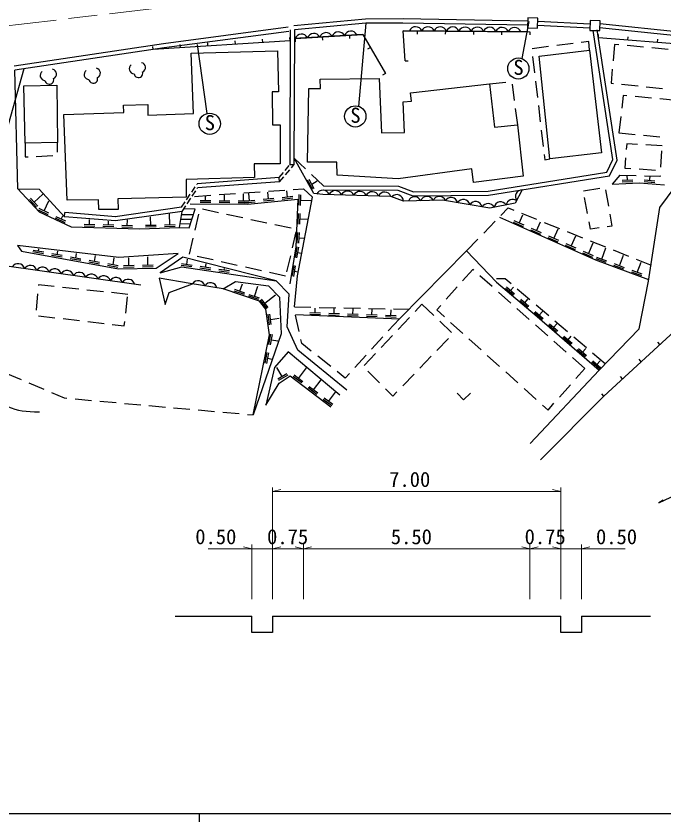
# Model space of a CAD drawing. Units: millimetres, scale not verified. Extents: x 40000 to 680000, y 20000 to 380000.
# Drawn here: x 145806 to 224410, y 204000 to 301834 of the extents above; entities that cross this region are included whole.
import ezdxf
from ezdxf.enums import TextEntityAlignment as Align

# ---------------------------------------------------------------- set-up
doc = ezdxf.new("R2010")
doc.units = ezdxf.units.MM
doc.header["$LTSCALE"] = 1000
doc.linetypes.add('CHAIN', pattern=[18.5, 12, -1.5, 3.5, -1.5])
for name, color, linetype, lineweight in [('M-BGD', 7, 'Continuous', 25), ('M-BMK', 2, 'CHAIN', 13), ('M-STR-HTXT', 7, 'Continuous', 13), ('M-STR-STRC', 7, 'Continuous', 25), ('M-TTL-BAND', 7, 'Continuous', 25)]:
    doc.layers.add(name, color=color, linetype=linetype, lineweight=lineweight)
doc.styles.add('ＭＳ ゴシック', font='')
doc.styles.get('ＭＳ ゴシック').set_extended_font_data('MS Gothic')

msp = doc.modelspace()

# ---------------------------------------------------------------- linework, layer by layer
at = {"layer": 'M-BGD'}
for p, q in [((188203, 301480), (179521, 300645)), ((192753, 301494), (188203, 301480)), ((207886, 301217), (192753, 301494)), ((178820, 300479), (163698, 298459)), ((188228, 300980), (179569, 300148)), ((192750, 300994), (188228, 300980)), ((207877, 300717), (192750, 300994)), ((215440, 300364), (209076, 300691)), ((215465, 300863), (209102, 301190)), ((237444, 298202), (216600, 300416)), ((237497, 298700), (216653, 300913)), ((178886, 299984), (163768, 297964)), ((179069, 300149), (179024, 283778)), ((179569, 300148), (179524, 283777)), ((187893, 299608), (179560, 299099)), ((179658, 299105), (187893, 299608)), ((186246, 299508), (186270, 299108)), ((187893, 299608), (190622, 294867)), ((207782, 299943), (192764, 300061)), ((192996, 296396), (192764, 300061)), ((192764, 300061), (208142, 299943)), ((194473, 300048), (194470, 299648)), ((197890, 300022), (197887, 299622)), ((201307, 299996), (201304, 299596)), ((204725, 299969), (204722, 299569)), ((208142, 299943), (208139, 299543)), ((218215, 284425), (215816, 300088)), ((218732, 284348), (216311, 300163)), ((216457, 299206), (216489, 299605)), ((216457, 299206), (216489, 299605)), ((163698, 298459), (145563, 295756)), ((179065, 298851), (162425, 297764)), ((169081, 298199), (169055, 298598)), ((172409, 298416), (172383, 298816)), ((175737, 298634), (175711, 299033)), ((179065, 298851), (179039, 299250)), ((179658, 299105), (179683, 298706)), ((182952, 299306), (182976, 298907)), ((213386, 298504), (211401, 298254)), ((215305, 298746), (214378, 298629)), ((215377, 297682), (215305, 298746)), ((234398, 297799), (216457, 299206)), ((220045, 298925), (220077, 299324)), ((223634, 298643), (223665, 299042)), ((163768, 297964), (145647, 295263)), ((162425, 297764), (162399, 298163)), ((162425, 297764), (162399, 298163)), ((165753, 297982), (165727, 298381)), ((167064, 297342), (177525, 297615)), ((177525, 297615), (177652, 292648)), ((188802, 298028), (188456, 297828)), ((210409, 298129), (208425, 297879)), ((209291, 296973), (215377, 297682)), ((215377, 297682), (216851, 285224)), ((218412, 298390), (218238, 296398)), ((218952, 298341), (218412, 298390)), ((221939, 298067), (219948, 298250)), ((224927, 297794), (222935, 297976)), ((167337, 289992), (167064, 297342)), ((208483, 296931), (208716, 294945)), ((210588, 284487), (209291, 296973)), ((192996, 296396), (193395, 296421)), ((146010, 280867), (145647, 295263)), ((190622, 294867), (190275, 294668)), ((218151, 295401), (218003, 293696)), ((182711, 294189), (189861, 294271)), ((182738, 293043), (182711, 294189)), ((189861, 294271), (190134, 287667)), ((193681, 292524), (203233, 293616)), ((203233, 293616), (205225, 293796)), ((203233, 293616), (203861, 288349)), ((205981, 293585), (206246, 291603)), ((208832, 293952), (209065, 291965)), ((218003, 293696), (218290, 293667)), ((219284, 293566), (221274, 293364)), ((146742, 293358), (150726, 293467)), ((146905, 286390), (146742, 293358)), ((150726, 293467), (150817, 286481)), ((177652, 292648), (176870, 292630)), ((176870, 292630), (176906, 288627)), ((181182, 284092), (181319, 293043)), ((181319, 293043), (182738, 293043)), ((193790, 291515), (193681, 292524)), ((222269, 293263), (224259, 293061)), ((219476, 292195), (219296, 290649)), ((219918, 292155), (219476, 292195)), ((222905, 291880), (220914, 292063)), ((225893, 291605), (223901, 291789)), ((158822, 291029), (161788, 291084)), ((158859, 290138), (158822, 291029)), ((161788, 291084), (161788, 289810)), ((192753, 291433), (193790, 291515)), ((192917, 287694), (192753, 291433)), ((206378, 290612), (206643, 288629)), ((209181, 290972), (209414, 288986)), ((151581, 289901), (158859, 290138)), ((151981, 279476), (151581, 289901)), ((161788, 289810), (167337, 289992)), ((219180, 289656), (218949, 287674)), ((176906, 288627), (177852, 288627)), ((177852, 288627), (177834, 283897)), ((203861, 288349), (206644, 288622)), ((206644, 288622), (207354, 282400)), ((190134, 287667), (192917, 287694)), ((209531, 287993), (209763, 286006)), ((218949, 287674), (220939, 287473)), ((221934, 287373), (223923, 287172)), ((146905, 286390), (146897, 284751)), ((150817, 286481), (146905, 286390)), ((150845, 285315), (150817, 286481)), ((219913, 286328), (219853, 285631)), ((221211, 286256), (219913, 286328)), ((224207, 286091), (222210, 286201)), ((146897, 284751), (147258, 284765)), ((148257, 284807), (150255, 284890)), ((209880, 285013), (209956, 284364)), ((216851, 285224), (210588, 284487)), ((223913, 278606), (229009, 285483)), ((224032, 283492), (224166, 285487)), ((177834, 283897), (174705, 283879)), ((174705, 283879), (174741, 282242)), ((179524, 283777), (179024, 283778)), ((179206, 283404), (179524, 283777)), ((181918, 280283), (179526, 284582)), ((180906, 283286), (179526, 284582)), ((184730, 284092), (181182, 284092)), ((184757, 282509), (184730, 284092)), ((209956, 284364), (210588, 284487)), ((217478, 282897), (218215, 284425)), ((217815, 282445), (218732, 284348)), ((219767, 284634), (219658, 283381)), ((177739, 282229), (178250, 282845)), ((178441, 283076), (178952, 283691)), ((178492, 282567), (179011, 283175)), ((201104, 283273), (192180, 282072)), ((201295, 281635), (201104, 283273)), ((203096, 280577), (217478, 282897)), ((219658, 283381), (220398, 283334)), ((221396, 283271), (223392, 283146)), ((174741, 282242), (166427, 281987)), ((166427, 281987), (166427, 279858)), ((177739, 282229), (167778, 281465)), ((177778, 281730), (177739, 282229)), ((177778, 281730), (178297, 282339)), ((181812, 280783), (181180, 281919)), ((181986, 280880), (181354, 282016)), ((183092, 281232), (181635, 282601)), ((181670, 281448), (182331, 281816)), ((192180, 282072), (184757, 282509)), ((207354, 282400), (201295, 281635)), ((203138, 280078), (217815, 282445)), ((219058, 282525), (218150, 281429)), ((219058, 282525), (221057, 282472)), ((220640, 281927), (219342, 281866)), ((219991, 281896), (219961, 282534)), ((223324, 281776), (222031, 281907)), ((222057, 282446), (223843, 282398)), ((222678, 281842), (222730, 282362)), ((223843, 282398), (224052, 282438)), ((146010, 280867), (148589, 280826)), ((146010, 280867), (148589, 278083)), ((148589, 280826), (151688, 277473)), ((167108, 280455), (167551, 281122)), ((167717, 281372), (167778, 281465)), ((167767, 280890), (167817, 280966)), ((177778, 281730), (167817, 280966)), ((179423, 280769), (180690, 280856)), ((181755, 279832), (180690, 280856)), ((183092, 281232), (192207, 281205)), ((192207, 281205), (194036, 280495)), ((214650, 280625), (216622, 280954)), ((218150, 281429), (221465, 281593)), ((220650, 281727), (219351, 281666)), ((221465, 281593), (224495, 281347)), ((223304, 281577), (222011, 281708)), ((147998, 279236), (149035, 280196)), ((166427, 279858), (158167, 279658)), ((166499, 279539), (166942, 280206)), ((167165, 279969), (167603, 280639)), ((167451, 279951), (169446, 280088)), ((168788, 279394), (168791, 279943)), ((170444, 280156), (172439, 280292)), ((171088, 279380), (171092, 280100)), ((173388, 279367), (173393, 280257)), ((173437, 280360), (175432, 280497)), ((174144, 279386), (174052, 280302)), ((176433, 279618), (176347, 280459)), ((176430, 280565), (178425, 280701)), ((179368, 279916), (178074, 279785)), ((178721, 279850), (178643, 280616)), ((179954, 270294), (181755, 279832)), ((180112, 278863), (180167, 280162)), ((180312, 278854), (180367, 280153)), ((183043, 280186), (181918, 280283)), ((191284, 279949), (183043, 280186)), ((183091, 280732), (192113, 280705)), ((192813, 279367), (191284, 279949)), ((192113, 280705), (193944, 279994)), ((193944, 279994), (203138, 280078)), ((194036, 280495), (203096, 280577)), ((207233, 280738), (206348, 279130)), ((215151, 277859), (214794, 279827)), ((217328, 280723), (217670, 278752)), ((148293, 278623), (147410, 279577)), ((148440, 278759), (147556, 279713)), ((149192, 278185), (149772, 279409)), ((155820, 279531), (151981, 279476)), ((155838, 278348), (155820, 279531)), ((158167, 279658), (158204, 278348)), ((165891, 278623), (166333, 279289)), ((166563, 279049), (167001, 279718)), ((166936, 279054), (173936, 279014)), ((169437, 279190), (168137, 279197)), ((169438, 279390), (168138, 279397)), ((171737, 279176), (170437, 279184)), ((171738, 279376), (170438, 279384)), ((174037, 279163), (172737, 279171)), ((174038, 279363), (172738, 279371)), ((174791, 279452), (173498, 279321)), ((174811, 279253), (173518, 279122)), ((173936, 279014), (179995, 279628)), ((177079, 279684), (175786, 279553)), ((177099, 279485), (175806, 279354)), ((179388, 279717), (178094, 279586)), ((179995, 279628), (179749, 273815)), ((180340, 279504), (181584, 279451)), ((197543, 279494), (192813, 279367)), ((203292, 278530), (197543, 279494)), ((206348, 279130), (203292, 278530)), ((149694, 277726), (148519, 278282)), ((148589, 278083), (152478, 276241)), ((149780, 277906), (148605, 278463)), ((151688, 277473), (151728, 277971)), ((157923, 277480), (151728, 277971)), ((158204, 278348), (155838, 278348)), ((165891, 278623), (157813, 277477)), ((165961, 278128), (157883, 276982)), ((165618, 276159), (165961, 278128)), ((165961, 278128), (166399, 278797)), ((167542, 278411), (166154, 278442)), ((166805, 276118), (167542, 278411)), ((168420, 278416), (170376, 277997)), ((180015, 276565), (180070, 277864)), ((180215, 276557), (180270, 277855)), ((204627, 277640), (205507, 278551)), ((205507, 278551), (206187, 278278)), ((207116, 277906), (208972, 277161)), ((222562, 269641), (223913, 278606)), ((151773, 276741), (150598, 277298)), ((151858, 276922), (150683, 277478)), ((151271, 277200), (151455, 277589)), ((157883, 276982), (151688, 277473)), ((154700, 276526), (154718, 277133)), ((156999, 276458), (157013, 276950)), ((159298, 276390), (159318, 277086)), ((162148, 276414), (162120, 277483)), ((164447, 276475), (164412, 277808)), ((165798, 277189), (167140, 277160)), ((165896, 277753), (167323, 277729)), ((167523, 275841), (167974, 277790)), ((171354, 277787), (173309, 277368)), ((174287, 277158), (176242, 276739)), ((180243, 277206), (181165, 277167)), ((202542, 275482), (203932, 276921)), ((216156, 272205), (204490, 277362)), ((207447, 276438), (206258, 276964)), ((206852, 276701), (207304, 277723)), ((215496, 275958), (215329, 276875)), ((217841, 277767), (218088, 276341)), ((152478, 276241), (160788, 275995)), ((155344, 276306), (154044, 276345)), ((155350, 276506), (154050, 276545)), ((157643, 276238), (156343, 276277)), ((157649, 276438), (156349, 276477)), ((159942, 276170), (158642, 276209)), ((159948, 276370), (158648, 276409)), ((160788, 275995), (165618, 276159)), ((162798, 276431), (161498, 276397)), ((162803, 276231), (161503, 276197)), ((165097, 276492), (163797, 276458)), ((165102, 276292), (163803, 276258)), ((165618, 276159), (166805, 276118)), ((165704, 276651), (166970, 276630)), ((177220, 276529), (179176, 276110)), ((207366, 276255), (206177, 276781)), ((209550, 275508), (208361, 276034)), ((208956, 275771), (209440, 276866)), ((209900, 276789), (211756, 276044)), ((211059, 274841), (211576, 276009)), ((216552, 276114), (215496, 275958)), ((218088, 276341), (217542, 276260)), ((179767, 275655), (179311, 273707)), ((179918, 274267), (179973, 275566)), ((180118, 274259), (180173, 275557)), ((209469, 275325), (208280, 275851)), ((211573, 274395), (210384, 274921)), ((211654, 274578), (210465, 275104)), ((212684, 275672), (214540, 274927)), ((213163, 273911), (213712, 275152)), ((158250, 272516), (145969, 273990)), ((145969, 273990), (146461, 273294)), ((166847, 272918), (167298, 274867)), ((180145, 274908), (180746, 274883)), ((200457, 273325), (201847, 274763)), ((213676, 273465), (212487, 273991)), ((213757, 273648), (212568, 274174)), ((215266, 272981), (215848, 274295)), ((215468, 274555), (217325, 273811)), ((146461, 273294), (158209, 271165)), ((149114, 272965), (147835, 273197)), ((149150, 273162), (147871, 273394)), ((148510, 273278), (148565, 273578)), ((151413, 272752), (150134, 272984)), ((150774, 272868), (150852, 273303)), ((153037, 272458), (153140, 273029)), ((165454, 273007), (158250, 272516)), ((162794, 271247), (165454, 273007)), ((179749, 273815), (179012, 269312)), ((179690, 272526), (179900, 273809)), ((179887, 272494), (180097, 273777)), ((179992, 273135), (180412, 273067)), ((192316, 265096), (200457, 273325)), ((200457, 273325), (204080, 269518)), ((215780, 272535), (214591, 273061)), ((215861, 272718), (214672, 273244)), ((216869, 272314), (217376, 273682)), ((218253, 273438), (220109, 272694)), ((151377, 272555), (150098, 272787)), ((153641, 272145), (152361, 272377)), ((153676, 272342), (152397, 272574)), ((155939, 271932), (154660, 272164)), ((155300, 272048), (155428, 272754)), ((157563, 271638), (157716, 272480)), ((159495, 271538), (159479, 272467)), ((161795, 271579), (161776, 272624)), ((166055, 272572), (163292, 270668)), ((177353, 269686), (166055, 272572)), ((166516, 271671), (166614, 272326)), ((169722, 272229), (167771, 272667)), ((172649, 271571), (170698, 272009)), ((179083, 272734), (178627, 270786)), ((222589, 269821), (216156, 272205)), ((217409, 271901), (216190, 272352)), ((217478, 272088), (216259, 272540)), ((219026, 271515), (219511, 272826)), ((221037, 272321), (222856, 271592)), ((160931, 269168), (141746, 271897)), ((155904, 271735), (154625, 271967)), ((158167, 271325), (156888, 271557)), ((158203, 271522), (156923, 271754)), ((158209, 271165), (162794, 271247)), ((160145, 271550), (158845, 271526)), ((160149, 271350), (158849, 271327)), ((162445, 271591), (161145, 271568)), ((162448, 271391), (161148, 271368)), ((163292, 270668), (165932, 271405)), ((167129, 271377), (165843, 271570)), ((167158, 271574), (165873, 271768)), ((165932, 271405), (177353, 269686)), ((169403, 271034), (168117, 271228)), ((169433, 271232), (168147, 271425)), ((168790, 271329), (168854, 271754)), ((171707, 270890), (170422, 271083)), ((171064, 270986), (171094, 271182)), ((175576, 270914), (173625, 271352)), ((179319, 270256), (179529, 271539)), ((179516, 270224), (179726, 271507)), ((201223, 271075), (199993, 269697)), ((201337, 270974), (201223, 271075)), ((219566, 271102), (218347, 271553)), ((219635, 271289), (218416, 271741)), ((221182, 270716), (221647, 271969)), ((171677, 270692), (170392, 270885)), ((178503, 270257), (176552, 270695)), ((179585, 266528), (179954, 270294)), ((179621, 270865), (179996, 270804)), ((203583, 268985), (202086, 270311)), ((221722, 270303), (220503, 270754)), ((221792, 270490), (220573, 270942)), ((148512, 269199), (148505, 269121)), ((150423, 268997), (148512, 269199)), ((166908, 269387), (163162, 270006)), ((163162, 270006), (163899, 266813)), ((164363, 268287), (167222, 269333)), ((170919, 268705), (166908, 269387)), ((170919, 268705), (172441, 269624)), ((172441, 269624), (176432, 269072)), ((172962, 268420), (173270, 269343)), ((176432, 269072), (177783, 267721)), ((178949, 268089), (177353, 269686)), ((204080, 269518), (209053, 265343)), ((205152, 269929), (204085, 269916)), ((205862, 269325), (205152, 269929)), ((221395, 263869), (222562, 269641)), ((148417, 268125), (148241, 266133)), ((153406, 268683), (151417, 268893)), ((156390, 268368), (154401, 268578)), ((159373, 268053), (157384, 268263)), ((163899, 266813), (164363, 268287)), ((175326, 267230), (170919, 268705)), ((173514, 268024), (172282, 268437)), ((173578, 268214), (172345, 268626)), ((174713, 267804), (175124, 269033)), ((178704, 264098), (178949, 268089)), ((199328, 268951), (197997, 267458)), ((205829, 266996), (204332, 268322)), ((206158, 267935), (205171, 268781)), ((206288, 268086), (205301, 268932)), ((205795, 268509), (206162, 268938)), ((208147, 267381), (206624, 268677)), ((159110, 265749), (159337, 267737)), ((175266, 267408), (174033, 267821)), ((175329, 267598), (174097, 268010)), ((176125, 266247), (175326, 267230)), ((176250, 266331), (175430, 267340)), ((176405, 266457), (175585, 267466)), ((175995, 266962), (177283, 268008)), ((177783, 267721), (177967, 263238)), ((207904, 266438), (206917, 267284)), ((208034, 266590), (207047, 267436)), ((207541, 267013), (207914, 267448)), ((176555, 263116), (176125, 266247)), ((179585, 266528), (181585, 266487)), ((182084, 265784), (182103, 266376)), ((182585, 266466), (184584, 266425)), ((184383, 265708), (184403, 266329)), ((185584, 266404), (187583, 266363)), ((186681, 265632), (186703, 266281)), ((188583, 266342), (190583, 266301)), ((188980, 265556), (189002, 266233)), ((191279, 265480), (191302, 266186)), ((191583, 266280), (193449, 266241)), ((194211, 265977), (195041, 266859)), ((195041, 266859), (196487, 265477)), ((197331, 266711), (196842, 266163)), ((196842, 266163), (197783, 265317)), ((208075, 265007), (206578, 266333)), ((210432, 265437), (208909, 266733)), ((148534, 265447), (150521, 265215)), ((176568, 264345), (176391, 265633)), ((176766, 264372), (176590, 265660)), ((176678, 265016), (177730, 265160)), ((179708, 265587), (192316, 265096)), ((180147, 263557), (179724, 265512)), ((182727, 265563), (181428, 265606)), ((182733, 265763), (181434, 265806)), ((185026, 265487), (183726, 265530)), ((185032, 265687), (183733, 265730)), ((187324, 265411), (186025, 265454)), ((187331, 265611), (186032, 265654)), ((189623, 265335), (188324, 265378)), ((189630, 265535), (188330, 265578)), ((191922, 265259), (190623, 265302)), ((191928, 265459), (190629, 265502)), ((192156, 263791), (193526, 265248)), ((209651, 264941), (208664, 265787)), ((209781, 265093), (208794, 265939)), ((209053, 265343), (216545, 258834)), ((209287, 265516), (209666, 265958)), ((151514, 265099), (153500, 264867)), ((154494, 264751), (156480, 264519)), ((157473, 264403), (158936, 264232)), ((158936, 264232), (158996, 264756)), ((192316, 265096), (190968, 263618)), ((197209, 264785), (198655, 263403)), ((198526, 264648), (200013, 263310)), ((210321, 263018), (208824, 264344)), ((211397, 263444), (210410, 264290)), ((211527, 263596), (210540, 264442)), ((211033, 264019), (211418, 264467)), ((212717, 263493), (211194, 264789)), ((227331, 265104), (217138, 255689)), ((177967, 263238), (174590, 253414)), ((176472, 261952), (176730, 263226)), ((176668, 261912), (176926, 263186)), ((179993, 261274), (178704, 264098)), ((216545, 258834), (221395, 263869)), ((174590, 253414), (176555, 263116)), ((176797, 262549), (177571, 262392)), ((180468, 262070), (180358, 262580)), ((190295, 262879), (188947, 261401)), ((190101, 261606), (191471, 263063)), ((198261, 262689), (196874, 261247)), ((200756, 262641), (202243, 261303)), ((212567, 261029), (211070, 262355)), ((213143, 261947), (212156, 262793)), ((213273, 262099), (212286, 262945)), ((212780, 262522), (213170, 262977)), ((215002, 261549), (213479, 262845)), ((223933, 261965), (223662, 262259)), ((185949, 256423), (179993, 261274)), ((181628, 261153), (180468, 262070)), ((214889, 260450), (213902, 261297)), ((215020, 260602), (214033, 261448)), ((214526, 261025), (214921, 261487)), ((176015, 259698), (176273, 260972)), ((176211, 259658), (176469, 260932)), ((176340, 260295), (176817, 260198)), ((178826, 261089), (177169, 259186)), ((185089, 255809), (178826, 261089)), ((183981, 259292), (182412, 260533)), ((188273, 260662), (186926, 259184)), ((188045, 259421), (189415, 260878)), ((196181, 260527), (194794, 259085)), ((202986, 260634), (204473, 259296)), ((214813, 259040), (213316, 260366)), ((217287, 259605), (215764, 260901)), ((216636, 258954), (215649, 259800)), ((216766, 259106), (215779, 259952)), ((216272, 259529), (216673, 259996)), ((221668, 259873), (221397, 260167)), ((144577, 258475), (146418, 257693)), ((177169, 259186), (176125, 254581)), ((178101, 258082), (177455, 259155)), ((178658, 258417), (177544, 257747)), ((180064, 257842), (181054, 259141)), ((185749, 257894), (184765, 258672)), ((186252, 258445), (185749, 257894)), ((189909, 257295), (188495, 258710)), ((194101, 258365), (192714, 256924)), ((205216, 258627), (206702, 257289)), ((208194, 249931), (216545, 258834)), ((213728, 257816), (214813, 259040)), ((178761, 258246), (177647, 257575)), ((177721, 257282), (179072, 258142)), ((179072, 258142), (183984, 254396)), ((180460, 257289), (179426, 258077)), ((180581, 257448), (179547, 258236)), ((181893, 256448), (182815, 257657)), ((219403, 257781), (219132, 258075)), ((147338, 257302), (149179, 256521)), ((176125, 254581), (177721, 257282)), ((182289, 255894), (181255, 256683)), ((182410, 256054), (181376, 256842)), ((191521, 255684), (190616, 256588)), ((207446, 256620), (208932, 255282)), ((211738, 255571), (213065, 257067)), ((150100, 256130), (151650, 255472)), ((151650, 255472), (151965, 255444)), ((152961, 255355), (154953, 255176)), ((184239, 254659), (183205, 255447)), ((183722, 255053), (184575, 256172)), ((192021, 256203), (191521, 255684)), ((199341, 256054), (200114, 255224)), ((200929, 256046), (200114, 255224)), ((217138, 255689), (209431, 247950)), ((217138, 255689), (216866, 255982)), ((155949, 255087), (157941, 254908)), ((158937, 254818), (160929, 254640)), ((161925, 254550), (163917, 254372)), ((184118, 254500), (183084, 255288)), ((209676, 254613), (210351, 254005)), ((210351, 254005), (211075, 254822)), ((164913, 254282), (166905, 254104)), ((167901, 254014), (169893, 253835)), ((170889, 253746), (172881, 253567)), ((173877, 253478), (174590, 253414)), ((223799, 242731), (227333, 244443)), ((224327, 243073), (223799, 242731)), ((165110, 228990), (174410, 228990)), ((173829, 228990), (174410, 228990)), ((176910, 228990), (211910, 228990)), ((201910, 228990), (202491, 228990)), ((214410, 228990), (222800, 228990))]:
    msp.add_line(p, q, dxfattribs=at)
for points in [[(207898, 301615), (207870, 300415), (209069, 300387), (209097, 301587)], [(215461, 301296), (215433, 300097), (216633, 300068), (216661, 301268)]]:
    msp.add_lwpolyline(points, close=True, dxfattribs=at)
for points in [[(176910, 228990), (176910, 226990), (174410, 226990), (174410, 228990)], [(214410, 228990), (214410, 226990), (211910, 226990), (211910, 228990)]]:
    msp.add_lwpolyline(points, dxfattribs=at)
for centre, radius, start, end in [((194280, 299736), 812, 22.17019, 156.93046), ((195780, 299725), 812, 22.17019, 156.93046), ((197280, 299713), 812, 22.17019, 156.93046), ((198780, 299701), 812, 22.17019, 156.93046), ((200280, 299689), 812, 22.17019, 156.93046), ((201780, 299678), 812, 22.17019, 156.93046), ((203280, 299666), 812, 22.17019, 156.93046), ((204780, 299654), 812, 22.17019, 156.93046), ((206280, 299642), 812, 22.17019, 156.93046), ((180426, 298839), 812, 26.11831, 160.87858), ((181923, 298930), 812, 26.11831, 160.87858), ((183420, 299022), 812, 26.11831, 160.87858), ((184917, 299113), 812, 26.11831, 160.87858), ((186415, 299205), 812, 26.11831, 160.87858), ((155437, 294908), 599, 294.2306, 78.06403), ((160129, 295435), 599, 124.96076, 268.7942), ((160916, 295595), 599, 294.2306, 78.06403), ((149315, 294628), 599, 124.96076, 268.7942), ((150102, 294788), 599, 294.2306, 78.06403), ((154650, 294748), 599, 124.96076, 268.7942), ((160645, 294911), 534, 188.04099, 14.98381), ((149832, 294104), 534, 188.04099, 14.98381), ((155167, 294224), 534, 188.04099, 14.98381), ((183029, 279873), 812, 20.97607, 155.73634), ((184528, 279830), 812, 20.97607, 155.73634), ((186028, 279787), 812, 20.97607, 155.73634), ((187527, 279744), 812, 20.97607, 155.73634), ((189026, 279701), 812, 20.97607, 155.73634), ((190526, 279658), 812, 20.97607, 155.73634), ((192000, 279356), 812, 0.78237, 135.54264), ((194162, 279091), 812, 24.16207, 158.92234), ((195661, 279131), 812, 24.16207, 158.92234), ((197161, 279131), 812, 24.16207, 158.92234), ((198585, 279003), 812, 13.09875, 147.85902), ((207227, 279898), 840, 89.55604, 212.80132), ((200065, 278754), 812, 13.09875, 147.85902), ((201544, 278506), 812, 13.09875, 147.85902), ((203055, 278188), 878, 30.42272, 145.05706), ((204608, 278470), 812, 33.73291, 168.49318), ((206080, 278759), 812, 57.21444, 168.49318), ((146037, 270972), 812, 14.524, 149.28427), ((147522, 270760), 812, 14.524, 149.28427), ((149007, 270549), 812, 14.524, 149.28427), ((150492, 270338), 812, 14.524, 149.28427), ((151977, 270127), 812, 14.524, 149.28427), ((153462, 269915), 812, 14.524, 149.28427), ((154947, 269704), 812, 14.524, 149.28427), ((156432, 269493), 812, 14.524, 149.28427), ((157917, 269282), 812, 14.524, 149.28427), ((159402, 269070), 812, 14.524, 149.28427), ((167909, 268899), 812, 12.96803, 147.7283), ((169388, 268648), 812, 12.96803, 147.7283)]:
    msp.add_arc(centre, radius, start, end, dxfattribs=at)
msp.add_open_spline([(86023, 255730), (86312, 256391), (86501, 256661), (86930, 257167), (87741, 258122), (88524, 258369), (89714, 258763), (91770, 259445), (93015, 259505), (95158, 259827), (97751, 260218), (99234, 260197), (101830, 260564), (103710, 260830), (104742, 261109), (106620, 261383), (108309, 261630), (109255, 261804), (110959, 261915), (113097, 262054), (114314, 261646), (116444, 261874), (118063, 262048), (118958, 262260), (120538, 262652), (122748, 263201), (123917, 263778), (126146, 264248), (127376, 264508), (128106, 264411), (129339, 264658), (130474, 264885), (131066, 265189), (132163, 265558), (133031, 265850), (133477, 266152), (134374, 266336), (135502, 266567), (136256, 266731), (137321, 266295), (137918, 266051), (138103, 265650), (138508, 265149), (138838, 264742), (139024, 264495), (139204, 264003), (139614, 262883), (139217, 262111), (139573, 260974), (139912, 259887), (140194, 259300), (140760, 258313), (141360, 257266), (141615, 256572), (142520, 255775), (143263, 255120), (143786, 254869), (144690, 254465), (146127, 253823), (146898, 253870), (148660, 253769)], degree=3, knots=[0, 0, 0, 0, 1, 1, 1, 2, 2, 2, 3, 3, 3, 4, 4, 4, 5, 5, 5, 6, 6, 6, 7, 7, 7, 8, 8, 8, 9, 9, 9, 10, 10, 10, 11, 11, 11, 12, 12, 12, 13, 13, 13, 14, 14, 14, 15, 15, 15, 16, 16, 16, 17, 17, 17, 18, 18, 18, 19, 19, 19, 20, 20, 20, 20], dxfattribs=at)
at = {"layer": 'M-BMK'}
msp.add_line((169049, 303511), (116379, 297332), dxfattribs=at)
at = {"layer": 'M-STR-HTXT'}
for p, q in [((176910, 231038), (176910, 244610)), ((211910, 231038), (211910, 244610)), ((176910, 244121), (177910, 244371)), ((176910, 244121), (211910, 244121)), ((211910, 244121), (210910, 244371)), ((169127, 237162), (174410, 237162)), ((174410, 237162), (173410, 237412)), ((174410, 231038), (174410, 237667)), ((174410, 237162), (176910, 237162)), ((176910, 237162), (177910, 237412)), ((176910, 237162), (180660, 237162)), ((180660, 237162), (179660, 237412)), ((180660, 231038), (180660, 237667)), ((180660, 237162), (181660, 237412)), ((180660, 237162), (208160, 237162)), ((208160, 237162), (207160, 237412)), ((208160, 231038), (208160, 237667)), ((208160, 237162), (209160, 237412)), ((208160, 237162), (211910, 237162)), ((211910, 237162), (210910, 237412)), ((211910, 237162), (214410, 237162)), ((214410, 231038), (214410, 237667)), ((214410, 237162), (215410, 237412)), ((214410, 237162), (219694, 237162))]:
    msp.add_line(p, q, dxfattribs=at)
at = {"layer": 'M-STR-STRC'}
for p, q in [((188228, 300980), (187371, 290879)), ((208020, 301184), (207160, 296695)), ((167786, 298392), (168965, 290006)), ((146761, 295417), (143762, 284883))]:
    msp.add_line(p, q, dxfattribs=at)
for centre in [(206753, 295472), (186963, 289655), (169300, 288760)]:
    msp.add_circle(centre, 1289, dxfattribs=at)
at = {"layer": 'M-TTL-BAND'}
for p, q in [((40000, 205000), (579000, 205000)), ((168000, 205000), (168000, 204000))]:
    msp.add_line(p, q, dxfattribs=at)

# ---------------------------------------------------------------- texts
at = {"layer": 'M-STR-HTXT', "style": 'ＭＳ ゴシック'}
for s, p in [('7.00', (196063, 244121)), ('5.50', (196263, 237162))]:
    msp.add_text(s, height=1833, dxfattribs=at).set_placement(p, align=Align.BOTTOM_RIGHT)
for s, p in [('0.50', (170039, 237162)), ('0.75', (178754, 237162)), ('0.75', (210004, 237162)), ('0.50', (218666, 237162))]:
    msp.add_text(s, height=1833, dxfattribs=at).set_placement(p, align=Align.BOTTOM_CENTER)
at = {"layer": 'M-STR-STRC', "style": 'ＭＳ ゴシック'}
for p in [(206149, 294146), (186359, 288329), (168695, 287434)]:
    msp.add_text('S', height=1833, dxfattribs=at).set_placement(p, align=Align.BOTTOM_LEFT)

doc.saveas('drawing.dxf')
